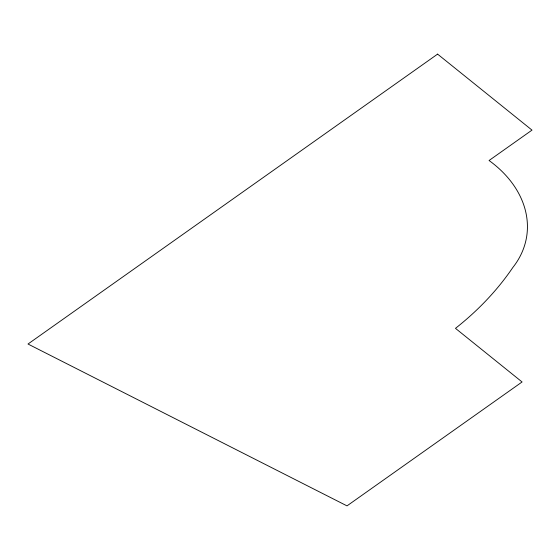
<?xml version="1.0" encoding="UTF-8"?>
<svg xmlns="http://www.w3.org/2000/svg" width="560" height="560" viewBox="0 0 560 560"><rect width="100%" height="100%" fill="white"/><g stroke="black" fill="none" stroke-linecap="round" stroke-linejoin="round"><path stroke-width="0.84" d="M437.591 54.124L28 344.022L347.004 505.876L522.074 381.969L455.469 328.349A385.462 288.694 8.5 0 0 512.869 267.449A112.189 84.021 8.5 0 0 489.062 160.51L532 130.116L437.591 54.124"/></g></svg>
